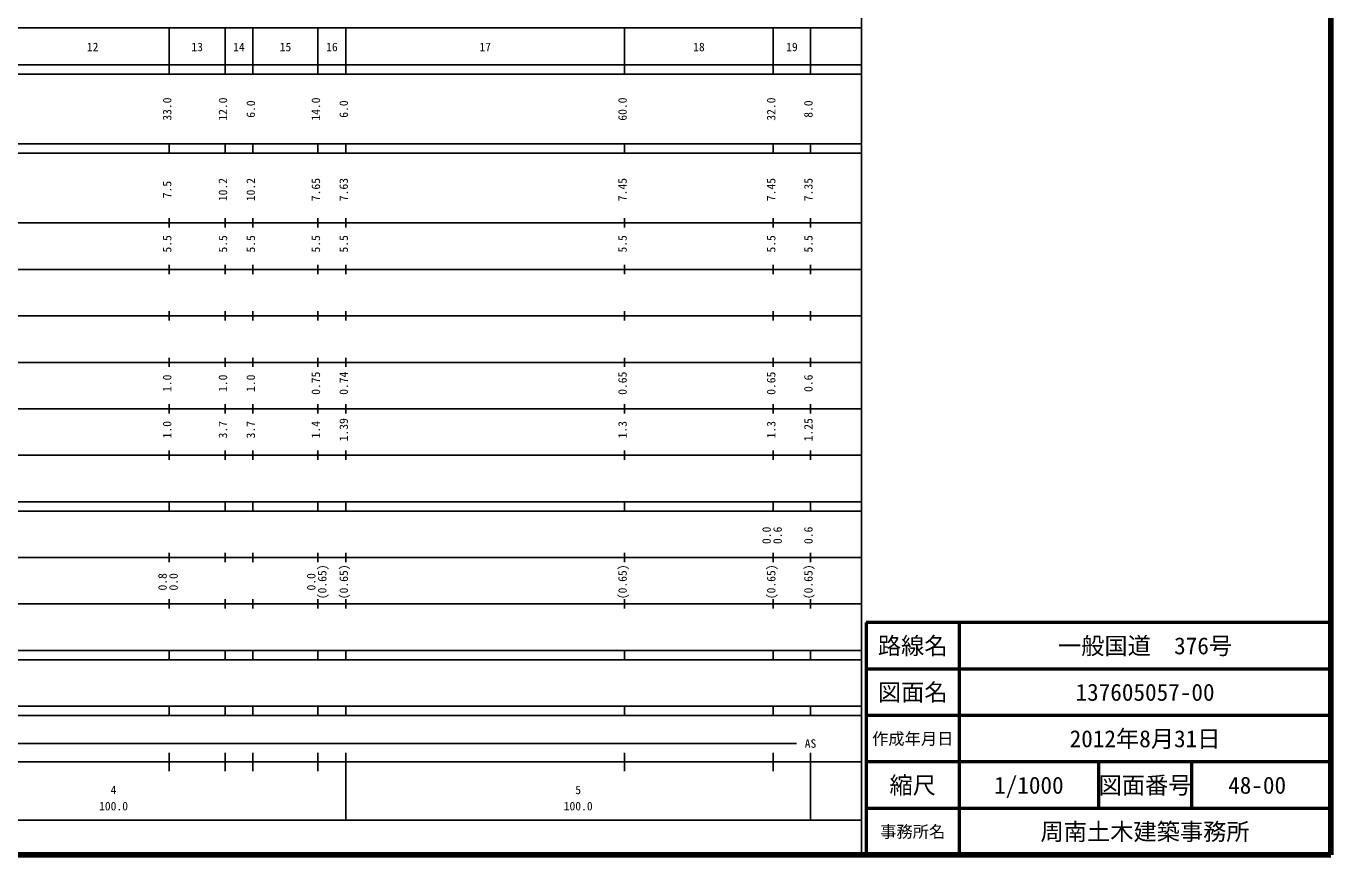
# Model space of a CAD drawing. Units: millimetres on the paper, enlarged 1000 times. Extents: x 40000 to 680000, y 20000 to 380000.
# Drawn here: x 399182 to 680000, y 20000 to 198357 of the extents above; entities that cross this region are included whole.
import ezdxf
from ezdxf.enums import TextEntityAlignment as Align

# ---------------------------------------------------------------- set-up
doc = ezdxf.new("R2010")
doc.units = ezdxf.units.MM
doc.header["$LTSCALE"] = 1000
for name, color, linetype, lineweight in [('M-TTL', 2, 'Continuous', 140), ('M-TTL-BAND', 7, 'Continuous', 25), ('M-TTL-FRAM', 2, 'Continuous', 50), ('M-TTL-LINE', 7, 'Continuous', 50)]:
    doc.layers.add(name, color=color, linetype=linetype, lineweight=lineweight)
doc.layers.add('M-TTL-TXT', color=7, linetype='Continuous')
doc.styles.add('ＭＳ ゴシック', font='')
doc.styles.get('ＭＳ ゴシック').set_extended_font_data('MS Gothic')

msp = doc.modelspace()

# ---------------------------------------------------------------- linework, layer by layer
at = {"layer": 'M-TTL'}
for p, q in [((680000, 20000), (680000, 380000)), ((40000, 20000), (680000, 20000))]:
    msp.add_line(p, q, dxfattribs=at)
at = {"layer": 'M-TTL-BAND'}
for p, q in [((579000, 20000), (579000, 370000)), ((68000, 198000), (579000, 198000)), ((430000, 188000), (430000, 198000)), ((442000, 188000), (442000, 198000)), ((448000, 188000), (448000, 198000)), ((462000, 188000), (462000, 198000)), ((468000, 188000), (468000, 198000)), ((528000, 188000), (528000, 198000)), ((560000, 188000), (560000, 198000)), ((568000, 188000), (568000, 198000)), ((40000, 190000), (579000, 190000)), ((40000, 188000), (579000, 188000)), ((40000, 173000), (579000, 173000)), ((430000, 171000), (430000, 173000)), ((442000, 171000), (442000, 173000)), ((448000, 171000), (448000, 173000)), ((462000, 171000), (462000, 173000)), ((468000, 171000), (468000, 173000)), ((528000, 171000), (528000, 173000)), ((560000, 171000), (560000, 173000)), ((568000, 171000), (568000, 173000)), ((40000, 171000), (579000, 171000)), ((40000, 156000), (579000, 156000)), ((430000, 155000), (430000, 157000)), ((442000, 155000), (442000, 157000)), ((448000, 155000), (448000, 157000)), ((462000, 155000), (462000, 157000)), ((468000, 155000), (468000, 157000)), ((528000, 155000), (528000, 157000)), ((560000, 155000), (560000, 157000)), ((568000, 155000), (568000, 157000)), ((430000, 145000), (430000, 147000)), ((442000, 145000), (442000, 147000)), ((448000, 145000), (448000, 147000)), ((462000, 145000), (462000, 147000)), ((468000, 145000), (468000, 147000)), ((528000, 145000), (528000, 147000)), ((560000, 145000), (560000, 147000)), ((568000, 145000), (568000, 147000)), ((46000, 146000), (579000, 146000)), ((52000, 136000), (579000, 136000)), ((430000, 135000), (430000, 137000)), ((442000, 135000), (442000, 137000)), ((448000, 135000), (448000, 137000)), ((462000, 135000), (462000, 137000)), ((468000, 135000), (468000, 137000)), ((528000, 135000), (528000, 137000)), ((560000, 135000), (560000, 137000)), ((568000, 135000), (568000, 137000)), ((430000, 125000), (430000, 127000)), ((442000, 125000), (442000, 127000)), ((448000, 125000), (448000, 127000)), ((462000, 125000), (462000, 127000)), ((468000, 125000), (468000, 127000)), ((528000, 125000), (528000, 127000)), ((560000, 125000), (560000, 127000)), ((568000, 125000), (568000, 127000)), ((46000, 126000), (579000, 126000)), ((52000, 116000), (579000, 116000)), ((430000, 115000), (430000, 117000)), ((442000, 115000), (442000, 117000)), ((448000, 115000), (448000, 117000)), ((462000, 115000), (462000, 117000)), ((468000, 115000), (468000, 117000)), ((528000, 115000), (528000, 117000)), ((560000, 115000), (560000, 117000)), ((568000, 115000), (568000, 117000)), ((430000, 105000), (430000, 107000)), ((442000, 105000), (442000, 107000)), ((448000, 105000), (448000, 107000)), ((462000, 105000), (462000, 107000)), ((468000, 105000), (468000, 107000)), ((528000, 105000), (528000, 107000)), ((560000, 105000), (560000, 107000)), ((568000, 105000), (568000, 107000)), ((46000, 106000), (579000, 106000)), ((40000, 96000), (579000, 96000)), ((430000, 94000), (430000, 96000)), ((442000, 94000), (442000, 96000)), ((448000, 94000), (448000, 96000)), ((462000, 94000), (462000, 96000)), ((468000, 94000), (468000, 96000)), ((528000, 94000), (528000, 96000)), ((560000, 94000), (560000, 96000)), ((568000, 94000), (568000, 96000)), ((40000, 94000), (579000, 94000)), ((430000, 83000), (430000, 85000)), ((442000, 83000), (442000, 85000)), ((448000, 83000), (448000, 85000)), ((462000, 83000), (462000, 85000)), ((468000, 83000), (468000, 85000)), ((528000, 83000), (528000, 85000)), ((560000, 83000), (560000, 85000)), ((568000, 83000), (568000, 85000)), ((49000, 84000), (579000, 84000)), ((40000, 74000), (579000, 74000)), ((430000, 73000), (430000, 75000)), ((442000, 73000), (442000, 75000)), ((448000, 73000), (448000, 75000)), ((462000, 73000), (462000, 75000)), ((468000, 73000), (468000, 75000)), ((528000, 73000), (528000, 75000)), ((560000, 73000), (560000, 75000)), ((568000, 73000), (568000, 75000)), ((40000, 64000), (579000, 64000)), ((40000, 62000), (579000, 62000)), ((430000, 62000), (430000, 64000)), ((442000, 62000), (442000, 64000)), ((448000, 62000), (448000, 64000)), ((462000, 62000), (462000, 64000)), ((468000, 62000), (468000, 64000)), ((528000, 62000), (528000, 64000)), ((560000, 62000), (560000, 64000)), ((568000, 62000), (568000, 64000)), ((40000, 52000), (579000, 52000)), ((430000, 50000), (430000, 52000)), ((442000, 50000), (442000, 52000)), ((448000, 50000), (448000, 52000)), ((462000, 50000), (462000, 52000)), ((468000, 50000), (468000, 52000)), ((528000, 50000), (528000, 52000)), ((560000, 50000), (560000, 52000)), ((568000, 50000), (568000, 52000)), ((40000, 50000), (579000, 50000)), ((71000, 44000), (565000, 44000)), ((40000, 40000), (579000, 40000)), ((430000, 38000), (430000, 42000)), ((442000, 38000), (442000, 42000)), ((448000, 38000), (448000, 42000)), ((462000, 38000), (462000, 42000)), ((468000, 27500), (468000, 42000)), ((528000, 38000), (528000, 42000)), ((560000, 38000), (560000, 42000)), ((568000, 27500), (568000, 42000)), ((68000, 27500), (579000, 27500))]:
    msp.add_line(p, q, dxfattribs=at)
at = {"layer": 'M-TTL-FRAM'}
for p, q in [((680000, 70000), (580000, 70000)), ((580000, 70000), (580000, 20000))]:
    msp.add_line(p, q, dxfattribs=at)
at = {"layer": 'M-TTL-LINE'}
for p, q in [((600000, 70000), (600000, 20000)), ((680000, 60000), (580000, 60000)), ((680000, 50000), (580000, 50000)), ((680000, 40000), (580000, 40000)), ((630000, 40000), (630000, 30000)), ((650000, 40000), (650000, 30000)), ((680000, 30000), (580000, 30000))]:
    msp.add_line(p, q, dxfattribs=at)

# ---------------------------------------------------------------- texts
at = {"layer": 'M-TTL-BAND', "style": 'ＭＳ ゴシック'}
for s, p in [('12', (413500, 192405)), ('13', (436000, 192405)), ('14', (445000, 192405)), ('15', (455000, 192405)), ('16', (465000, 192405)), ('17', (498000, 192405)), ('18', (544000, 192405)), ('19', (564000, 192405)), ('AS', (568000, 42500)), ('4', (418000, 32523)), ('5', (518000, 32523)), ('100.0', (418000, 29033)), ('100.0', (518000, 29033))]:
    msp.add_text(s, height=1833, dxfattribs=at).set_placement(p, align=Align.BOTTOM_CENTER)
for s, p in [('33.0', (431000, 180500)), ('12.0', (443000, 180500)), ('14.0', (463000, 180500)), ('60.0', (529000, 180500)), ('32.0', (561000, 180500)), ('6.0', (449000, 180500)), ('6.0', (469000, 180500)), ('8.0', (569000, 180500)), ('7.5', (431000, 163174)), ('10.2', (443000, 163174)), ('10.2', (449000, 163174)), ('7.65', (463000, 163174)), ('7.63', (469000, 163174)), ('7.45', (529000, 163174)), ('7.45', (561000, 163174)), ('7.35', (569000, 163174)), ('5.5', (431000, 151500)), ('5.5', (443000, 151500)), ('5.5', (449000, 151500)), ('5.5', (463000, 151500)), ('5.5', (469000, 151500)), ('5.5', (529000, 151500)), ('5.5', (561000, 151500)), ('5.5', (569000, 151500)), ('0.75', (463000, 121500)), ('0.74', (469000, 121500)), ('0.65', (529000, 121500)), ('0.65', (561000, 121500)), ('1.0', (431000, 121500)), ('1.0', (443000, 121500)), ('1.0', (449000, 121500)), ('0.6', (569000, 121500)), ('1.0', (431000, 111500)), ('3.7', (443000, 111500)), ('3.7', (449000, 111500)), ('1.4', (463000, 111500)), ('1.39', (469000, 111500)), ('1.3', (529000, 111500)), ('1.3', (561000, 111500)), ('1.25', (569000, 111500)), ('0.0', (560000, 88764)), ('0.6', (562370, 88764)), ('0.6', (569000, 88764)), ('(0.65)', (464370, 78764)), ('(0.65)', (469000, 78764)), ('(0.65)', (529000, 78764)), ('(0.65)', (561000, 78764)), ('(0.65)', (569000, 78764)), ('0.8', (430000, 78764)), ('0.0', (432370, 78764)), ('0.0', (462000, 78764))]:
    msp.add_text(s, height=1833, rotation=90, dxfattribs=at).set_placement(p, align=Align.BOTTOM_CENTER)
at = {"layer": 'M-TTL-TXT', "style": 'ＭＳ ゴシック'}
for s, height, p in [('路線名', 3666, (590000, 65000)), ('路線名', 3666, (590000, 65000)), ('一般国道\u3000376号', 3666, (640000, 65000)), ('図面名', 3666, (590000, 55000)), ('図面名', 3666, (590000, 55000)), ('137605057-00', 3666, (640000, 55000)), ('作成年月日', 2566, (590000, 45000)), ('作成年月日', 2566, (590000, 45000)), ('2012年8月31日', 3666, (640000, 45000)), ('縮尺', 3666, (590000, 35000)), ('縮尺', 3666, (590000, 35000)), ('1/1000', 3666, (615000, 35000)), ('図面番号', 3666, (640000, 35000)), ('図面番号', 3666, (640000, 35000)), ('48-00', 3666, (664125, 35000)), ('事務所名', 2566, (590000, 25000)), ('事務所名', 2566, (590000, 25000)), ('周南土木建築事務所', 3666, (640000, 25000))]:
    msp.add_text(s, height=height, dxfattribs=at).set_placement(p, align=Align.MIDDLE_CENTER)

doc.saveas('drawing.dxf')
